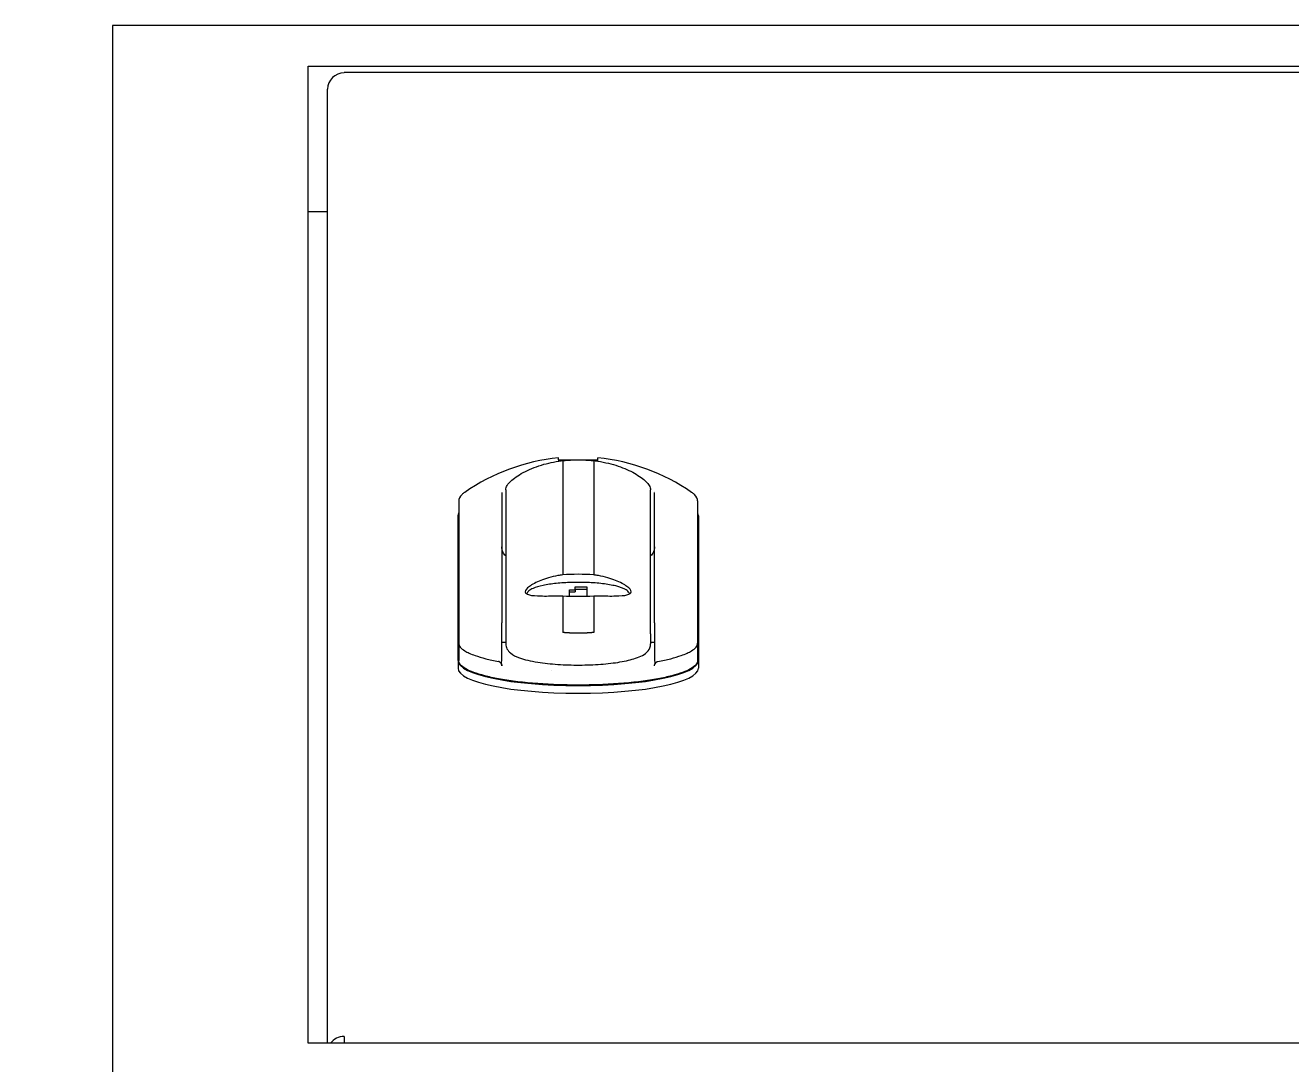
# Model space of a CAD drawing. Header units: millimetres. Extents: x 4969 to 37601, y -771 to 6478.
# Drawn here: x 28172.6 to 28334.2, y 791.9 to 924.4 of the extents above; entities that cross this region are included whole.
import ezdxf

# ---------------------------------------------------------------- set-up
doc = ezdxf.new("R2010")
doc.units = ezdxf.units.MM
doc.header["$LTSCALE"] = 7
doc.header["$MEASUREMENT"] = 0
doc.layers.get('0').update_dxf_attribs({"linetype": 'CONTINUOUS'})
doc.layers.get('Defpoints').update_dxf_attribs({"linetype": 'CONTINUOUS'})
doc.layers.add('REMOTE BOX ASSY(OP)$0$가시적인 것(ISO)', color=3, linetype='CONTINUOUS', lineweight=5)
doc.styles.get("Standard").update_dxf_attribs({"font": 'ISOCP'})
doc.dimstyles.new('PS-8', dxfattribs={"dimscale": 8, "dimtxt": 3.2, "dimasz": 2.5, "dimexe": 2, "dimexo": 2.5, "dimgap": 2, "dimtad": 1, "dimtoh": 1, "dimrnd": 0.05, "dimzin": 12, "dimdsep": 46, "dimtxsty": 'Standard', "dimcen": 0, "dimclrt": 2, "dimazin": 3, "dimtfac": 1, "dimtofl": 0, "dimtmove": 0, "dimatfit": 3, "dimfxl": 0, "dimtolj": 1, "dimtzin": 0, "dimarcsym": 0})

# ---------------------------------------------------------------- blocks, each defined once
blk = doc.blocks.new('*D231')
at = {"color": 0, "lineweight": -2}
for p, q in [((28163.67, 924.4), (27801.21, 924.4)), ((27817.21, -39.71), (27817.21, 904.4)), ((28313.67, -59.71), (27801.21, -59.71))]:
    blk.add_line(p, q, dxfattribs=at)
at = {"color": 0}
for points in [[(27813.88, 904.4), (27820.55, 904.4), (27817.21, 924.4)], [(27813.88, -39.71), (27820.55, -39.71), (27817.21, -59.71)]]:
    blk.add_solid(points, dxfattribs=at)
at = {"layer": 'Defpoints', "color": 0}
for p in [(27817.21, 924.4), (28183.67, 924.4), (28333.67, -59.71)]:
    blk.add_point(p, dxfattribs=at)
at = {"color": 2, "insert": (27788.41, 432.35), "char_height": 25.6, "attachment_point": 5, "rotation": 90}
blk.add_mtext('\\A1;984.1', dxfattribs=at)
blk = doc.blocks.new('A$C43C71315')
at = {"layer": 'REMOTE BOX ASSY(OP)$0$가시적인 것(ISO)'}
for p, q in [((150, 1089.1), (-550, 1089.1)), ((-550, 1089.1), (-550, 953.96)), ((-525, 1083.91), (125, 1083.91)), ((-525, 959.16), (-525, 1083.91)), ((120.4, 1083.07), (-520.4, 1083.07)), ((-520.4, 1083.07), (-520.4, 1083.02)), ((-522.5, 1081.06), (-522.5, 1080.97)), ((-522.5, 1081.06), (-522.5, 1081.06)), ((-522.5, 959.16), (-522.5, 1080.97)), ((-525, 1065.32), (-522.5, 1065.32)), ((-493, 1033.64), (-493, 1033.89)), ((-493, 1033.62), (-491.22, 1033.62)), ((-492.48, 1033.53), (-492.48, 1018.96)), ((-489.76, 1033.62), (-488, 1033.62)), ((-488.52, 1033.53), (-488.52, 1018.96)), ((-488, 1033.64), (-488, 1033.89)), ((-499.75, 1029.79), (-499.75, 1011.43)), ((-481.25, 1011.43), (-481.25, 1029.79)), ((-505.76, 1028.39), (-505.76, 1010.22)), ((-500.25, 1029.48), (-500.25, 1012.85)), ((-480.75, 1012.85), (-480.75, 1029.48)), ((-475.24, 1028.39), (-475.24, 1010.22)), ((-505.85, 1008.01), (-505.85, 1026.51)), ((-475.14, 1026.51), (-475.14, 1008.01)), ((-491.6, 1016.23), (-491.6, 1017.06)), ((-491.6, 1017.06), (-490.9, 1017.06)), ((-491.6, 1016.77), (-490.9, 1016.77)), ((-490.9, 1017.44), (-489.4, 1017.44)), ((-490.9, 1017.06), (-490.9, 1017.44)), ((-490.9, 1017.14), (-489.4, 1017.14)), ((-490.9, 1017.06), (-490.9, 1016.77)), ((-489.4, 1017.44), (-489.4, 1016.23)), ((-492.48, 1016.28), (-492.48, 1011.61)), ((-488.52, 1016.28), (-488.52, 1011.61)), ((-500.25, 1008.02), (-500.25, 1012.85)), ((-480.75, 1012.85), (-480.75, 1008.02)), ((-505.76, 1010.22), (-505.76, 1008.01)), ((-499.75, 1011.43), (-499.75, 1010.16)), ((-481.25, 1011.43), (-481.25, 1010.16)), ((-475.24, 1010.22), (-475.24, 1008.01)), ((-505.85, 1008.01), (-505.85, 1007.03)), ((-475.14, 1008.01), (-475.14, 1007.03)), ((125, 959.16), (-525, 959.16)), ((-520.4, 960.04), (-520.4, 959.16))]:
    blk.add_line(p, q, dxfattribs=at)
for start, end in [(95.6335, 124.6788), (55.3212, 84.3665)]:
    blk.add_arc((-490.5, 1008.54), 25.47, start, end, dxfattribs=at)
for centre, major_axis, ratio, start_param, end_param in [((-520.4, 1080.97), (-2.1, 0), 0.978148, 4.712389, 6.283185), ((-499.25, 1029.79), (-0.5, 0), 0.978148, 6.283162, 6.283185), ((-481.75, 1029.79), (0.5, 0), 0.978148, 0, 0.000176), ((-490.5, 1026.51), (-15.36, 0), 0.207912, 6.174044, 6.283185), ((-490.5, 1026.51), (15.36, 0), 0.207912, 0, 0.109142), ((-490.5, 1017.62), (6.75, 0), 0.207912, 1.272688, 1.868904), ((-490.5, 1017.62), (-6.75, 0), 0.207912, 1.272688, 1.868904), ((-490.5, 1008.01), (15.35, 0), 0.207912, 3.141593, 6.283185), ((-490.5, 1007.03), (15.35, 0), 0.207912, 3.141593, 6.283185), ((-500.57, 1008.03), (-0.316, 0.008), 0.428884, 2.751743, 3.15301), ((-480.43, 1008.03), (-0.316, -0.008), 0.428575, 6.271707, 6.672664), ((-520.4, 957.99), (-2.1, 0), 0.978148, 4.712389, 5.676891)]:
    blk.add_ellipse(centre, major_axis=major_axis, ratio=ratio, start_param=start_param, end_param=end_param, dxfattribs=at)
for points, knots in [([(-499.75, 1029.79), (-499.75, 1030), (-499.68, 1030.19), (-499.45, 1030.59), (-499.24, 1030.81), (-498.56, 1031.41), (-497.97, 1031.79), (-496.57, 1032.49), (-495.76, 1032.81), (-494.08, 1033.29), (-493.22, 1033.46), (-492.33, 1033.56)], [0, 0, 0, 0, 0.140862, 0.140862, 0.340345, 0.340345, 0.664034, 0.664034, 0.96959, 0.96959, 1.240932, 1.240932, 1.240932, 1.240932]), ([(-493, 1033.64), (-493, 1033.64), (-493, 1033.63), (-493, 1033.62), (-493, 1033.61), (-493, 1033.59), (-493, 1033.57), (-493, 1033.54), (-493, 1033.53), (-493, 1033.51)], [-0.02638723, -0.02638723, -0.02638723, -0.02638723, -0.02002853, -0.02002853, -0.01322801, -0.01322801, -0.0066605, -0.0066605, -0.00000099, -0.00000099, -0.00000099, -0.00000099]), ([(-492.48, 1033.53), (-492.48, 1033.53), (-492.48, 1033.54), (-492.47, 1033.54), (-492.47, 1033.54), (-492.46, 1033.54), (-492.45, 1033.54), (-492.44, 1033.55), (-492.43, 1033.55), (-492.42, 1033.55), (-492.41, 1033.55), (-492.39, 1033.55), (-492.38, 1033.55), (-492.37, 1033.56), (-492.35, 1033.56), (-492.34, 1033.56), (-492.32, 1033.56), (-492.31, 1033.56), (-492.29, 1033.56), (-492.28, 1033.57), (-492.26, 1033.57), (-492.24, 1033.57), (-492.22, 1033.57), (-492.2, 1033.57), (-492.18, 1033.57), (-492.16, 1033.58), (-492.14, 1033.58), (-492.12, 1033.58), (-492.1, 1033.58), (-492.07, 1033.58), (-492.05, 1033.58), (-492.03, 1033.59), (-492, 1033.59), (-491.97, 1033.59), (-491.95, 1033.59), (-491.92, 1033.59), (-491.89, 1033.59), (-491.86, 1033.6), (-491.83, 1033.6), (-491.8, 1033.6), (-491.77, 1033.6), (-491.74, 1033.6), (-491.7, 1033.6), (-491.67, 1033.61), (-491.63, 1033.61), (-491.6, 1033.61), (-491.56, 1033.61), (-491.52, 1033.61), (-491.48, 1033.61), (-491.44, 1033.62), (-491.39, 1033.62), (-491.35, 1033.62), (-491.31, 1033.62), (-491.26, 1033.62), (-491.21, 1033.62), (-491.16, 1033.62), (-491.11, 1033.62), (-491.06, 1033.63), (-491.01, 1033.63), (-490.95, 1033.63), (-490.89, 1033.63), (-490.83, 1033.63), (-490.77, 1033.63), (-490.71, 1033.63), (-490.65, 1033.63), (-490.58, 1033.63), (-490.51, 1033.63), (-490.45, 1033.63), (-490.37, 1033.63), (-490.3, 1033.63), (-490.23, 1033.63), (-490.15, 1033.63), (-490.08, 1033.63), (-490.02, 1033.63), (-489.95, 1033.63), (-489.89, 1033.62), (-489.83, 1033.62), (-489.78, 1033.62), (-489.72, 1033.62), (-489.67, 1033.62), (-489.62, 1033.62), (-489.58, 1033.62), (-489.53, 1033.61), (-489.48, 1033.61), (-489.44, 1033.61), (-489.4, 1033.61), (-489.36, 1033.61), (-489.32, 1033.61), (-489.29, 1033.6), (-489.25, 1033.6), (-489.22, 1033.6), (-489.18, 1033.6), (-489.15, 1033.6), (-489.12, 1033.6), (-489.09, 1033.59), (-489.06, 1033.59), (-489.03, 1033.59), (-489.01, 1033.59), (-488.98, 1033.59), (-488.96, 1033.58), (-488.93, 1033.58), (-488.91, 1033.58), (-488.88, 1033.58), (-488.86, 1033.58), (-488.84, 1033.58), (-488.82, 1033.57), (-488.8, 1033.57), (-488.78, 1033.57), (-488.76, 1033.57), (-488.74, 1033.57), (-488.73, 1033.57), (-488.71, 1033.56), (-488.69, 1033.56), (-488.68, 1033.56), (-488.66, 1033.56), (-488.65, 1033.56), (-488.63, 1033.56), (-488.62, 1033.55), (-488.61, 1033.55), (-488.59, 1033.55), (-488.58, 1033.55), (-488.57, 1033.55), (-488.56, 1033.55), (-488.55, 1033.54), (-488.54, 1033.54), (-488.53, 1033.54), (-488.53, 1033.54), (-488.52, 1033.54), (-488.52, 1033.53), (-488.52, 1033.53)], [0.0001238, 0.0001238, 0.0001238, 0.0001238, 0.0232558, 0.0232558, 0.0232558, 0.0465116, 0.0465116, 0.0465116, 0.0697674, 0.0697674, 0.0697674, 0.0930233, 0.0930233, 0.0930233, 0.1162791, 0.1162791, 0.1162791, 0.1395349, 0.1395349, 0.1395349, 0.1627907, 0.1627907, 0.1627907, 0.1860465, 0.1860465, 0.1860465, 0.2093023, 0.2093023, 0.2093023, 0.2325581, 0.2325581, 0.2325581, 0.255814, 0.255814, 0.255814, 0.2790698, 0.2790698, 0.2790698, 0.3023256, 0.3023256, 0.3023256, 0.3255814, 0.3255814, 0.3255814, 0.3488372, 0.3488372, 0.3488372, 0.372093, 0.372093, 0.372093, 0.3953488, 0.3953488, 0.3953488, 0.4186047, 0.4186047, 0.4186047, 0.4418605, 0.4418605, 0.4418605, 0.4651163, 0.4651163, 0.4651163, 0.4883721, 0.4883721, 0.4883721, 0.5116279, 0.5116279, 0.5116279, 0.5348837, 0.5348837, 0.5348837, 0.5581395, 0.5581395, 0.5581395, 0.5813953, 0.5813953, 0.5813953, 0.6046512, 0.6046512, 0.6046512, 0.627907, 0.627907, 0.627907, 0.6511628, 0.6511628, 0.6511628, 0.6744186, 0.6744186, 0.6744186, 0.6976744, 0.6976744, 0.6976744, 0.7209302, 0.7209302, 0.7209302, 0.744186, 0.744186, 0.744186, 0.7674419, 0.7674419, 0.7674419, 0.7906977, 0.7906977, 0.7906977, 0.8139535, 0.8139535, 0.8139535, 0.8372093, 0.8372093, 0.8372093, 0.8604651, 0.8604651, 0.8604651, 0.8837209, 0.8837209, 0.8837209, 0.9069767, 0.9069767, 0.9069767, 0.9302326, 0.9302326, 0.9302326, 0.9534884, 0.9534884, 0.9534884, 0.9767442, 0.9767442, 0.9767442, 1, 1, 1, 1]), ([(-488.67, 1033.56), (-487.74, 1033.45), (-486.83, 1033.27), (-485.18, 1032.79), (-484.42, 1032.49), (-483.11, 1031.84), (-482.55, 1031.48), (-481.71, 1030.79), (-481.41, 1030.47), (-481.27, 1029.98), (-481.25, 1029.89), (-481.25, 1029.79)], [0, 0, 0, 0, 0.286061, 0.286061, 0.572302, 0.572302, 0.871169, 0.871169, 1.176035, 1.176035, 1.240673, 1.240673, 1.240673, 1.240673]), ([(-488, 1033.51), (-488, 1033.53), (-488, 1033.54), (-488, 1033.57), (-488, 1033.59), (-488, 1033.61), (-488, 1033.62), (-488, 1033.63), (-488, 1033.64), (-488, 1033.64)], [-0.02638838, -0.02638838, -0.02638838, -0.02638838, -0.0197338, -0.0197338, -0.01317099, -0.01317099, -0.00636496, -0.00636496, -0.00000153, -0.00000153, -0.00000153, -0.00000153]), ([(-504.99, 1029.49), (-505.12, 1029.4), (-505.24, 1029.3), (-505.62, 1028.94), (-505.76, 1028.66), (-505.76, 1028.39)], [-0.5368639, -0.5368639, -0.5368639, -0.5368639, -0.3971141, -0.3971141, -0.000001, -0.000001, -0.000001, -0.000001]), ([(-475.24, 1028.39), (-475.24, 1028.66), (-475.38, 1028.94), (-475.76, 1029.3), (-475.88, 1029.4), (-476.01, 1029.49)], [-0.7946797, -0.7946797, -0.7946797, -0.7946797, -0.3972939, -0.3972939, -0.2574481, -0.2574481, -0.2574481, -0.2574481]), ([(-499.75, 1021.4), (-499.91, 1021.5), (-500.04, 1021.68), (-500.21, 1022.09), (-500.25, 1022.32), (-500.25, 1022.53)], [0.5916389, 0.5916389, 0.5916389, 0.5916389, 0.7418987, 0.7418987, 0.8921586, 0.8921586, 0.8921586, 0.8921586]), ([(-480.75, 1022.53), (-480.75, 1022.32), (-480.79, 1022.09), (-480.96, 1021.68), (-481.09, 1021.5), (-481.25, 1021.4)], [-0.8921586, -0.8921586, -0.8921586, -0.8921586, -0.7418987, -0.7418987, -0.5916389, -0.5916389, -0.5916389, -0.5916389]), ([(-492.48, 1018.96), (-492.69, 1018.93), (-492.89, 1018.9), (-493.92, 1018.71), (-494.68, 1018.48), (-495.87, 1018.01), (-496.39, 1017.73), (-497.08, 1017.22), (-497.25, 1016.98), (-497.25, 1016.63), (-497.08, 1016.49), (-496.39, 1016.31), (-495.87, 1016.27), (-494.68, 1016.25), (-493.92, 1016.26), (-492.89, 1016.27), (-492.69, 1016.27), (-492.48, 1016.28)], [-2.872492, -2.872492, -2.872492, -2.872492, -2.81145, -2.81145, -2.555889, -2.555889, -2.300282, -2.300282, -2.044675, -2.044675, -1.789068, -1.789068, -1.533461, -1.533461, -1.277899, -1.277899, -1.216858, -1.216858, -1.216858, -1.216858]), ([(-488.52, 1016.28), (-488.31, 1016.27), (-488.11, 1016.27), (-487.08, 1016.26), (-486.32, 1016.25), (-485.13, 1016.27), (-484.61, 1016.31), (-483.92, 1016.49), (-483.75, 1016.63), (-483.75, 1016.8), (-483.75, 1016.98), (-483.92, 1017.22), (-484.61, 1017.73), (-485.13, 1018.01), (-486.32, 1018.48), (-487.08, 1018.71), (-488.11, 1018.9), (-488.31, 1018.93), (-488.52, 1018.96)], [-0.827817, -0.827817, -0.827817, -0.827817, -0.766776, -0.766776, -0.511214, -0.511214, -0.255607, -0.255607, 0, 0, 0, 0.255607, 0.255607, 0.511214, 0.511214, 0.766776, 0.766776, 0.827817, 0.827817, 0.827817, 0.827817]), ([(-483.92, 1016.54), (-483.93, 1016.58), (-483.95, 1016.61), (-484.08, 1016.81), (-484.21, 1016.93), (-484.7, 1017.25), (-485.14, 1017.4), (-486.19, 1017.65), (-486.76, 1017.75), (-487.99, 1017.9), (-488.65, 1017.95), (-489.99, 1018), (-490.68, 1018.01), (-492.02, 1017.97), (-492.68, 1017.93), (-493.91, 1017.8), (-494.48, 1017.71), (-495.48, 1017.5), (-495.92, 1017.38), (-496.46, 1017.14), (-496.64, 1017.04), (-496.88, 1016.84), (-496.97, 1016.75), (-497.05, 1016.6), (-497.07, 1016.57), (-497.08, 1016.54)], [3.232613, 3.232613, 3.232613, 3.232613, 3.268998, 3.268998, 3.449892, 3.449892, 3.848283, 3.848283, 4.193562, 4.193562, 4.522925, 4.522925, 4.848539, 4.848539, 5.173934, 5.173934, 5.502237, 5.502237, 5.84185, 5.84185, 6.037999, 6.037999, 6.160592, 6.160592, 6.192165, 6.192165, 6.192165, 6.192165]), ([(-505.76, 1010.22), (-505.76, 1010.14), (-505.74, 1010.06), (-505.67, 1009.9), (-505.62, 1009.82), (-505.43, 1009.57), (-505.24, 1009.41), (-504.82, 1009.15), (-504.62, 1009.05), (-504.19, 1008.85), (-503.94, 1008.76), (-503.27, 1008.52), (-502.82, 1008.38), (-502.06, 1008.19), (-501.8, 1008.13), (-501.25, 1008.02), (-500.97, 1007.96), (-500.67, 1007.9)], [-1.264889, -1.264889, -1.264889, -1.264889, -1.146499, -1.146499, -1.028013, -1.028013, -0.790861, -0.790861, -0.632557, -0.632557, -0.474194, -0.474194, -0.236978, -0.236978, -0.118489, -0.118489, -0.000001, -0.000001, -0.000001, -0.000001]), ([(-500.25, 1010.37), (-500.22, 1010.37), (-500.19, 1010.36), (-500.12, 1010.36), (-500.09, 1010.36), (-500.02, 1010.36), (-499.99, 1010.36), (-499.92, 1010.35), (-499.89, 1010.35), (-499.82, 1010.35), (-499.78, 1010.35), (-499.75, 1010.35)], [1.2674629, 1.2674629, 1.2674629, 1.2674629, 1.3281296, 1.3281296, 1.3887963, 1.3887963, 1.449463, 1.449463, 1.5101296, 1.5101296, 1.5707963, 1.5707963, 1.5707963, 1.5707963]), ([(-488.52, 1011.61), (-488.52, 1011.61), (-488.52, 1011.61), (-488.53, 1011.61), (-488.53, 1011.61), (-488.54, 1011.6), (-488.55, 1011.6), (-488.56, 1011.6), (-488.57, 1011.6), (-488.58, 1011.6), (-488.6, 1011.59), (-488.61, 1011.59), (-488.62, 1011.59), (-488.63, 1011.59), (-488.65, 1011.59), (-488.66, 1011.59), (-488.68, 1011.58), (-488.69, 1011.58), (-488.71, 1011.58), (-488.73, 1011.58), (-488.74, 1011.58), (-488.76, 1011.58), (-488.78, 1011.57), (-488.8, 1011.57), (-488.82, 1011.57), (-488.84, 1011.57), (-488.86, 1011.57), (-488.88, 1011.57), (-488.91, 1011.56), (-488.93, 1011.56), (-488.95, 1011.56), (-488.98, 1011.56), (-489, 1011.56), (-489.03, 1011.56), (-489.06, 1011.55), (-489.08, 1011.55), (-489.11, 1011.55), (-489.14, 1011.55), (-489.17, 1011.55), (-489.2, 1011.54), (-489.24, 1011.54), (-489.27, 1011.54), (-489.3, 1011.54), (-489.34, 1011.54), (-489.37, 1011.54), (-489.41, 1011.53), (-489.45, 1011.53), (-489.49, 1011.53), (-489.53, 1011.53), (-489.57, 1011.53), (-489.61, 1011.53), (-489.66, 1011.53), (-489.7, 1011.52), (-489.75, 1011.52), (-489.8, 1011.52), (-489.85, 1011.52), (-489.9, 1011.52), (-489.95, 1011.52), (-490.01, 1011.52), (-490.06, 1011.52), (-490.12, 1011.52), (-490.18, 1011.51), (-490.24, 1011.51), (-490.3, 1011.51), (-490.37, 1011.51), (-490.43, 1011.51), (-490.5, 1011.51), (-490.57, 1011.51), (-490.65, 1011.51), (-490.72, 1011.51), (-490.79, 1011.51), (-490.86, 1011.52), (-490.93, 1011.52), (-490.99, 1011.52), (-491.05, 1011.52), (-491.1, 1011.52), (-491.11, 1011.52), (-491.11, 1011.52), (-491.12, 1011.52), (-491.18, 1011.52), (-491.24, 1011.52), (-491.29, 1011.52), (-491.34, 1011.53), (-491.39, 1011.53), (-491.43, 1011.53), (-491.48, 1011.53), (-491.52, 1011.53), (-491.57, 1011.53), (-491.61, 1011.54), (-491.65, 1011.54), (-491.68, 1011.54), (-491.72, 1011.54), (-491.76, 1011.54), (-491.79, 1011.54), (-491.82, 1011.55), (-491.85, 1011.55), (-491.88, 1011.55), (-491.91, 1011.55), (-491.94, 1011.55), (-491.97, 1011.56), (-492, 1011.56), (-492.02, 1011.56), (-492.05, 1011.56), (-492.07, 1011.56), (-492.1, 1011.56), (-492.12, 1011.57), (-492.14, 1011.57), (-492.16, 1011.57), (-492.18, 1011.57), (-492.2, 1011.57), (-492.22, 1011.57), (-492.24, 1011.58), (-492.26, 1011.58), (-492.28, 1011.58), (-492.29, 1011.58), (-492.31, 1011.58), (-492.32, 1011.58), (-492.34, 1011.59), (-492.35, 1011.59), (-492.37, 1011.59), (-492.38, 1011.59), (-492.39, 1011.59), (-492.41, 1011.59), (-492.42, 1011.6), (-492.43, 1011.6), (-492.44, 1011.6), (-492.45, 1011.6), (-492.46, 1011.6), (-492.47, 1011.61), (-492.47, 1011.61), (-492.48, 1011.61), (-492.48, 1011.61), (-492.48, 1011.61)], [0, 0, 0, 0, 0.023256, 0.023256, 0.023256, 0.046512, 0.046512, 0.046512, 0.069767, 0.069767, 0.069767, 0.093023, 0.093023, 0.093023, 0.116279, 0.116279, 0.116279, 0.139535, 0.139535, 0.139535, 0.162791, 0.162791, 0.162791, 0.186047, 0.186047, 0.186047, 0.209302, 0.209302, 0.209302, 0.232558, 0.232558, 0.232558, 0.255814, 0.255814, 0.255814, 0.27907, 0.27907, 0.27907, 0.302326, 0.302326, 0.302326, 0.325581, 0.325581, 0.325581, 0.348837, 0.348837, 0.348837, 0.372093, 0.372093, 0.372093, 0.395349, 0.395349, 0.395349, 0.418605, 0.418605, 0.418605, 0.44186, 0.44186, 0.44186, 0.465116, 0.465116, 0.465116, 0.488372, 0.488372, 0.488372, 0.511628, 0.511628, 0.511628, 0.534884, 0.534884, 0.534884, 0.55814, 0.55814, 0.55814, 0.578294, 0.578294, 0.578294, 0.581395, 0.581395, 0.581395, 0.604651, 0.604651, 0.604651, 0.627907, 0.627907, 0.627907, 0.651163, 0.651163, 0.651163, 0.674419, 0.674419, 0.674419, 0.697674, 0.697674, 0.697674, 0.72093, 0.72093, 0.72093, 0.744186, 0.744186, 0.744186, 0.767442, 0.767442, 0.767442, 0.790698, 0.790698, 0.790698, 0.813953, 0.813953, 0.813953, 0.837209, 0.837209, 0.837209, 0.860465, 0.860465, 0.860465, 0.883721, 0.883721, 0.883721, 0.906977, 0.906977, 0.906977, 0.930233, 0.930233, 0.930233, 0.953488, 0.953488, 0.953488, 0.976744, 0.976744, 0.976744, 1, 1, 1, 1]), ([(-481.25, 1010.35), (-481.22, 1010.35), (-481.18, 1010.35), (-481.11, 1010.35), (-481.08, 1010.35), (-481.01, 1010.36), (-480.98, 1010.36), (-480.91, 1010.36), (-480.88, 1010.36), (-480.81, 1010.36), (-480.78, 1010.37), (-480.75, 1010.37)], [1.5707963, 1.5707963, 1.5707963, 1.5707963, 1.631463, 1.631463, 1.6921297, 1.6921297, 1.7527964, 1.7527964, 1.813463, 1.813463, 1.8741297, 1.8741297, 1.8741297, 1.8741297]), ([(-480.33, 1007.9), (-479.74, 1008.01), (-479.19, 1008.13), (-478.18, 1008.38), (-477.73, 1008.52), (-477.06, 1008.76), (-476.81, 1008.85), (-476.38, 1009.05), (-476.18, 1009.15), (-475.76, 1009.41), (-475.57, 1009.57), (-475.38, 1009.82), (-475.33, 1009.9), (-475.26, 1010.06), (-475.24, 1010.14), (-475.24, 1010.22)], [-1.265214, -1.265214, -1.265214, -1.265214, -1.02818, -1.02818, -0.790899, -0.790899, -0.632491, -0.632491, -0.474147, -0.474147, -0.236936, -0.236936, -0.11842, -0.11842, -0.000001, -0.000001, -0.000001, -0.000001]), ([(-499.75, 1010.16), (-499.75, 1009.93), (-499.69, 1009.71), (-499.48, 1009.3), (-499.32, 1009.13), (-498.83, 1008.71), (-498.45, 1008.53), (-497.36, 1008.13), (-496.57, 1007.95), (-494.87, 1007.68), (-494, 1007.59), (-492.2, 1007.47), (-491.27, 1007.44), (-489.42, 1007.45), (-488.49, 1007.48), (-486.74, 1007.62), (-485.91, 1007.71), (-484.4, 1007.96), (-483.73, 1008.12), (-482.51, 1008.53), (-481.99, 1008.73), (-481.4, 1009.48), (-481.25, 1009.81), (-481.25, 1010.16)], [6.283185, 6.283185, 6.283185, 6.283185, 6.389, 6.389, 6.522154, 6.522154, 6.803702, 6.803702, 7.204029, 7.204029, 7.543395, 7.543395, 7.87299, 7.87299, 8.200699, 8.200699, 8.530815, 8.530815, 8.87169, 8.87169, 9.261848, 9.261848, 9.424778, 9.424778, 9.424778, 9.424778]), ([(-475.24, 1008.01), (-475.24, 1007.83), (-475.4, 1007.47), (-476.06, 1006.96), (-477.11, 1006.49), (-478.51, 1006.06), (-480.3, 1005.67), (-482.47, 1005.33), (-484.97, 1005.08), (-487.69, 1004.92), (-490.5, 1004.87), (-493.31, 1004.92), (-496.03, 1005.08), (-498.52, 1005.33), (-500.69, 1005.67), (-502.48, 1006.06), (-503.89, 1006.49), (-504.94, 1006.96), (-505.6, 1007.47), (-505.76, 1007.83), (-505.76, 1008.01)], [0, 0, 0, 0, 0.054311, 0.107507, 0.159602, 0.211676, 0.265422, 0.322517, 0.381605, 0.44074, 0.499961, 0.559174, 0.618354, 0.67726, 0.734252, 0.788164, 0.840321, 0.892487, 0.945713, 1, 1, 1, 1]), ([(-500.25, 1007.34), (-500.25, 1007.39), (-500.27, 1007.45), (-500.3, 1007.53), (-500.31, 1007.56), (-500.34, 1007.63), (-500.37, 1007.67), (-500.44, 1007.76), (-500.48, 1007.8), (-500.58, 1007.87), (-500.63, 1007.9), (-500.67, 1007.9)], [0.00000158, 0.00000158, 0.00000158, 0.00000158, 0.01549783, 0.01549783, 0.02328976, 0.02328976, 0.03537536, 0.03537536, 0.05370411, 0.05370411, 0.07092078, 0.07092078, 0.07092078, 0.07092078]), ([(-500.28, 1007.97), (-500.29, 1007.95), (-500.31, 1007.92), (-500.34, 1007.81), (-500.33, 1007.74), (-500.31, 1007.63), (-500.29, 1007.57), (-500.27, 1007.48), (-500.27, 1007.45), (-500.26, 1007.39), (-500.25, 1007.37), (-500.25, 1007.34)], [0.000001, 0.000001, 0.000001, 0.000001, 0.024469, 0.024469, 0.0540217, 0.0540217, 0.0840959, 0.0840959, 0.0981668, 0.0981668, 0.1106336, 0.1106336, 0.1106336, 0.1106336]), ([(-480.75, 1007.34), (-480.75, 1007.37), (-480.74, 1007.39), (-480.73, 1007.45), (-480.73, 1007.48), (-480.71, 1007.57), (-480.69, 1007.63), (-480.67, 1007.74), (-480.66, 1007.81), (-480.69, 1007.92), (-480.71, 1007.95), (-480.72, 1007.97)], [0.000001, 0.000001, 0.000001, 0.000001, 0.00806286, 0.00806286, 0.01715996, 0.01715996, 0.03660442, 0.03660442, 0.05572827, 0.05572827, 0.07158964, 0.07158964, 0.07158964, 0.07158964]), ([(-480.75, 1007.34), (-480.75, 1007.39), (-480.73, 1007.45), (-480.7, 1007.53), (-480.69, 1007.56), (-480.66, 1007.63), (-480.63, 1007.67), (-480.56, 1007.76), (-480.52, 1007.8), (-480.42, 1007.87), (-480.37, 1007.9), (-480.33, 1007.9)], [-0.07044479, -0.07044479, -0.07044479, -0.07044479, -0.05505231, -0.05505231, -0.04731266, -0.04731266, -0.03530816, -0.03530816, -0.01710224, -0.01710224, -0.00000095, -0.00000095, -0.00000095, -0.00000095])]:
    blk.add_open_spline(points, degree=3, knots=knots, dxfattribs=at)
for points in [[(-493, 1033.51), (-492.91, 1033.51), (-492.81, 1033.51), (-492.71, 1033.51)], [(-488.29, 1033.51), (-488.19, 1033.51), (-488.09, 1033.51), (-488, 1033.51)], [(-480.78, 1029.65), (-480.78, 1029.65), (-480.78, 1029.65), (-480.78, 1029.65)], [(-493.89, 1006.69), (-493.89, 1006.69), (-493.89, 1006.69), (-493.89, 1006.69)]]:
    blk.add_open_spline(points, degree=3, dxfattribs=at)

msp = doc.modelspace()

# ---------------------------------------------------------------- block references
msp.add_blockref('A$C43C71315', (28733.672, -164.706, -0.01))

# ---------------------------------------------------------------- dimensions: what is measured, and where the dimension line sits
dim = msp.add_linear_dim(base=(27817.212, 924.397, -0.01), p1=(28333.672, -59.706, -0.01), p2=(28183.672, 924.397, -0.01), angle=90, dimstyle='PS-8', override={"dimtmove": 1})
dim.commit()
dim.dimension.update_dxf_attribs({"geometry": '*D231', "text_midpoint": (27788.412, 432.345, -0.01)})

doc.saveas('drawing.dxf')
